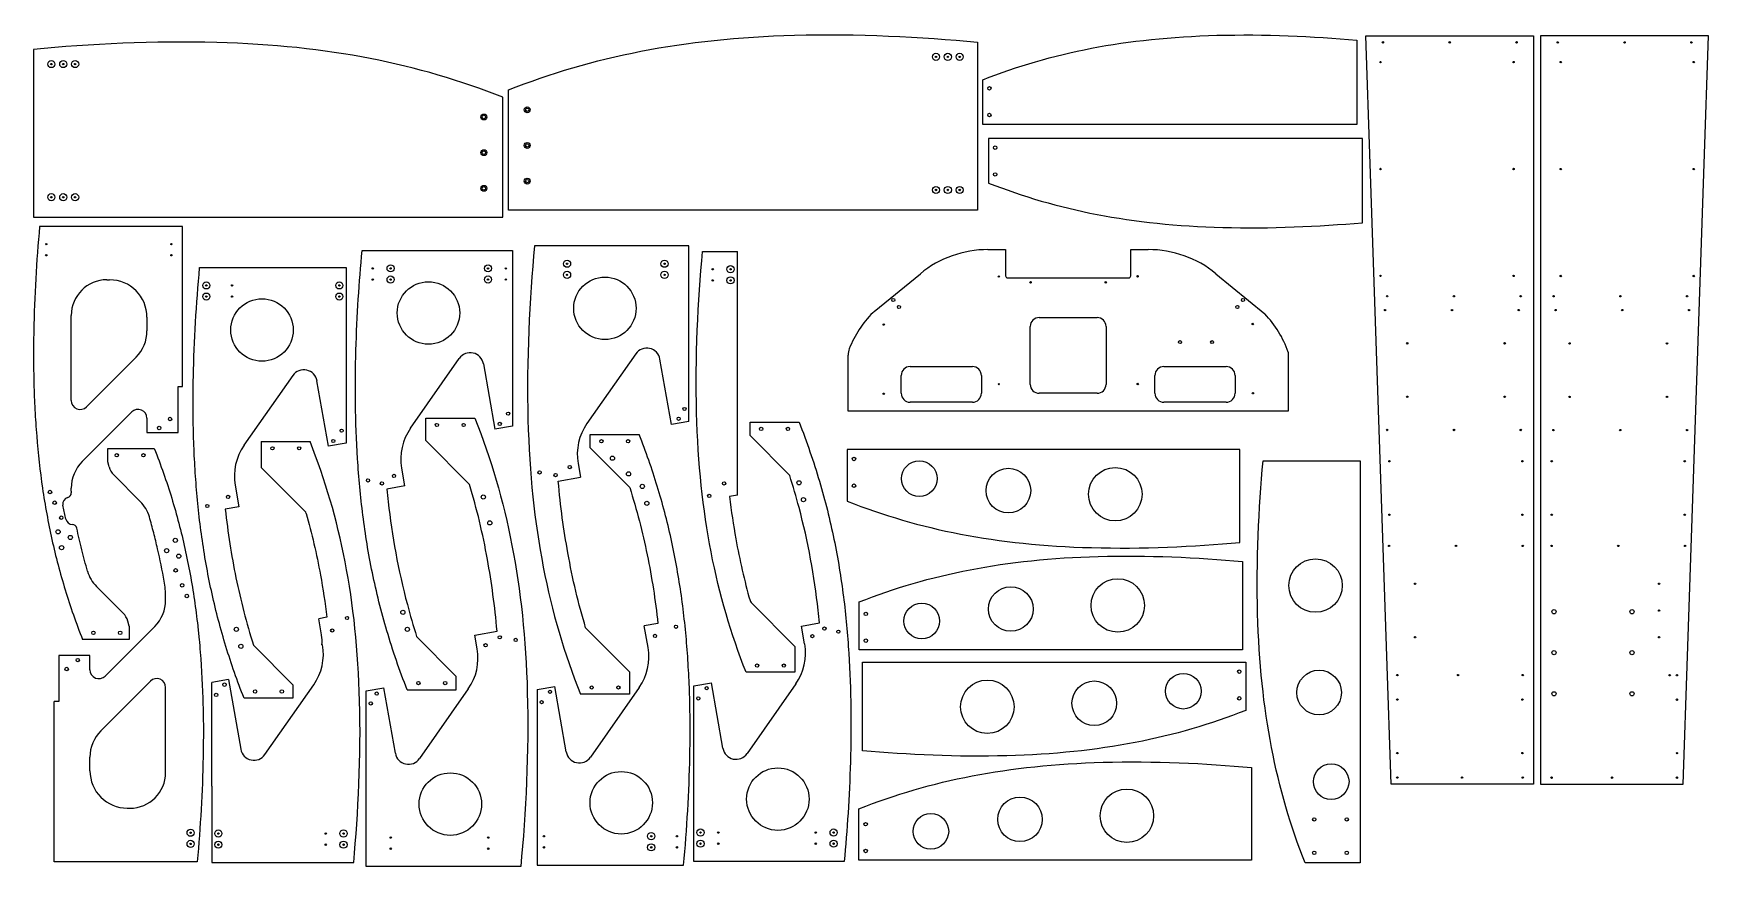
# Model space of a CAD drawing. Header units: millimetres. Extents: x 7 to 2395, y 6 to 1193.
import ezdxf

# ---------------------------------------------------------------- set-up
doc = ezdxf.new("R2010")
doc.units = ezdxf.units.MM

msp = doc.modelspace()

# ---------------------------------------------------------------- linework, layer by layer
at = {"color": 7, "linetype": 'Continuous', "lineweight": 25}
for p, q in [((6.9, 1170.4), (6.9, 931.1)), ((1352.6, 1180.7), (1352.6, 941.4)), ((1893.2, 1183.6), (1893.2, 1063.5)), ((1906.1, 1189.9), (2145.4, 1189.9)), ((1942.2, 123.1), (1906.1, 1189.9)), ((2145.4, 1189.9), (2145.4, 123.1)), ((2155.4, 1189.9), (2155.4, 123.1)), ((2394.7, 1189.9), (2155.4, 1189.9)), ((2358.6, 123.1), (2394.7, 1189.9)), ((1360.1, 1063.5), (1360.1, 1127.1)), ((675.7, 931.1), (675.7, 1102.2)), ((683.8, 941.4), (683.8, 1112.5)), ((1893.2, 1063.5), (1360.1, 1063.5)), ((1368.3, 1043.6), (1368.3, 979.9)), ((1901.4, 1043.6), (1368.3, 1043.6)), ((1901.4, 923.4), (1901.4, 1043.6)), ((1352.6, 941.4), (683.8, 941.4)), ((6.9, 931.1), (675.7, 931.1)), ((219.4, 918.2), (15.6, 918.2)), ((219.4, 842), (219.4, 918.2)), ((475.4, 883.7), (689.7, 883.7)), ((689.7, 883.7), (689.7, 633.5)), ((941.3, 890.3), (721.2, 890.3)), ((941.3, 640.2), (941.3, 890.3)), ((1367.5, 885.1), (1392.5, 885.1)), ((1392.5, 885.1), (1392.5, 847.9)), ((1571.1, 847.9), (1571.1, 885.1)), ((1571.1, 885.1), (1596.1, 885.1)), ((960.6, 882.5), (1010.4, 882.5)), ((1010.4, 535.1), (1010.4, 882.5)), ((111.5, 842), (115.3, 842)), ((219.4, 690), (219.4, 842)), ((243.7, 859.4), (452.4, 859.4)), ((452.4, 859.4), (452.4, 609.2)), ((1205.3, 797), (1271.1, 850.7)), ((1395.7, 844.8), (1567.9, 844.8)), ((1692.5, 850.7), (1762.1, 793.3)), ((60.7, 669.9), (60.7, 791.2)), ((168.6, 788.7), (168.6, 769.3)), ((1440.5, 788.3), (1523.1, 788.3)), ((1427.8, 693), (1427.8, 775.6)), ((1535.8, 775.6), (1535.8, 693)), ((153, 731.6), (82.3, 660.9)), ((544.3, 630.5), (613.9, 729.9)), ((648.2, 722.3), (664.7, 629.1)), ((865.5, 736.6), (795.9, 637.2)), ((916.3, 635.7), (899.8, 729)), ((1168.1, 654.9), (1168.1, 734.5)), ((1256.5, 718.4), (1345.4, 718.4)), ((1618.2, 718.4), (1707.1, 718.4)), ((1795.5, 739), (1795.5, 654.9)), ((376.6, 705.6), (306.9, 606.2)), ((427.4, 604.8), (410.9, 698)), ((1243.8, 680.3), (1243.8, 705.7)), ((1358.1, 705.7), (1358.1, 680.3)), ((1605.5, 680.3), (1605.5, 705.7)), ((1719.8, 705.7), (1719.8, 680.3)), ((213.1, 690), (219.4, 690)), ((213.1, 624.6), (213.1, 690)), ((1523.1, 680.3), (1440.5, 680.3)), ((76.3, 583), (146.9, 653.7)), ((566, 613), (566.1, 644.7)), ((566.1, 644.7), (636.1, 644.7)), ((1795.5, 654.9), (1168.1, 654.9)), ((1345.4, 667.6), (1256.5, 667.6)), ((1707.1, 667.6), (1618.2, 667.6)), ((168.6, 644.7), (168.6, 624.6)), ((168.6, 624.6), (213.1, 624.6)), ((689.7, 633.5), (664.7, 629.1)), ((800.5, 602.4), (800.6, 621.4)), ((800.6, 621.4), (870.3, 621.4)), ((941.3, 640.2), (916.3, 635.7)), ((1028.3, 620), (1028.4, 639)), ((1028.4, 639), (1098.2, 639)), ((112.7, 582.5), (112.8, 601.6)), ((112.8, 601.6), (179.1, 601.6)), ((331.6, 611.4), (331.5, 574.7)), ((331.6, 611.4), (401.2, 611.4)), ((452.4, 609.2), (427.4, 604.8)), ((628.6, 550.1), (566, 613)), ((856.8, 545.9), (800.5, 602.4)), ((1084.9, 563.2), (1028.3, 620)), ((1167, 600), (1167, 526.5)), ((1726.8, 600), (1167, 600)), ((1726.8, 467.7), (1726.8, 600)), ((114.6, 575.5), (112.7, 582.5)), ((331.5, 574.7), (394, 512)), ((536.1, 548.3), (531.7, 573.6)), ((783.2, 580.2), (786.7, 560.8)), ((1759.7, 584.1), (1898, 584.1)), ((1898, 584.1), (1898, 11)), ((159.1, 526.1), (121.2, 564)), ((294.3, 549.2), (299.8, 518.5)), ((754.9, 555.2), (786.7, 560.8)), ((60.7, 541), (60.7, 545.3)), ((536.1, 548.3), (510.5, 543.8)), ((1010.4, 535.1), (999, 533.1)), ((53, 501), (48.9, 520.7)), ((299.8, 518.5), (280.3, 515)), ((1730.3, 440.7), (1730.3, 314.5)), ((134.7, 367), (96.8, 404.9)), ((195.2, 385.7), (195.2, 390.1)), ((1029.9, 382.2), (1092.4, 319.5)), ((1183.9, 314.5), (1183.9, 383)), ((425, 361.1), (413.5, 359.1)), ((417.6, 335.9), (413.5, 359.1)), ((179.6, 348), (108.9, 277.4)), ((143.1, 348.6), (141.3, 355.6)), ((143.1, 348.6), (143.1, 329.5)), ((635.9, 335.6), (667.7, 341.2)), ((639.3, 316.1), (635.9, 335.6)), ((794, 346.2), (856.6, 283.4)), ((897, 352.3), (877.5, 348.8)), ((882.9, 318.1), (877.5, 348.8)), ((1101.8, 348.5), (1127.4, 353)), ((1106.2, 323.2), (1101.8, 348.5)), ((143.1, 329.5), (76.8, 329.5)), ((320.5, 321.4), (376.7, 264.9)), ((419, 321.9), (418.1, 321.7)), ((609.6, 276.8), (553, 333.6)), ((1092.4, 319.5), (1092.3, 282.8)), ((1730.3, 314.5), (1183.9, 314.5)), ((42.8, 306.5), (42.8, 241)), ((87.3, 306.5), (42.8, 306.5)), ((87.3, 286.3), (87.3, 306.5)), ((1188.8, 297.1), (1735.2, 297.1)), ((1188.8, 170.8), (1188.8, 297.1)), ((1735.2, 297.1), (1735.2, 228.5)), ((102.9, 199.5), (173.5, 270.1)), ((284.8, 272.5), (260.9, 268.3)), ((260.9, 120.6), (260.9, 268.3)), ((284.8, 272.5), (302.3, 173.1)), ((336.7, 165.5), (406.3, 264.9)), ((376.7, 264.9), (376.7, 245.9)), ((609.6, 257.8), (609.6, 276.8)), ((856.6, 283.4), (856.5, 251.6)), ((948.2, 263.3), (973.2, 267.7)), ((948.2, 13.1), (948.2, 263.3)), ((989.7, 174.5), (973.2, 267.7)), ((1092.3, 282.8), (1022.7, 282.8)), ((1093.6, 266.3), (1024, 166.9)), ((36.5, 12.8), (36.5, 241)), ((42.8, 241), (36.5, 241)), ((195.2, 139.8), (195.2, 261.1)), ((376.7, 245.9), (307, 245.9)), ((481.3, 256.2), (506.3, 260.6)), ((481.3, 6), (481.3, 256.2)), ((522.8, 167.4), (506.3, 260.6)), ((539.7, 257.8), (609.6, 257.8)), ((626.7, 259.2), (557.1, 159.8)), ((724.9, 258.1), (749.9, 262.5)), ((724.9, 258.1), (724.9, 7.9)), ((766.3, 169.3), (749.9, 262.5)), ((856.5, 251.6), (786.5, 251.6)), ((870.3, 261.1), (800.7, 161.7)), ((87.3, 142.4), (87.3, 161.7)), ((1743.3, 147.1), (1743.3, 14.8)), ((260.9, 120.6), (260.9, 11.7)), ((2145.4, 123.1), (1942.2, 123.1)), ((2155.4, 123.1), (2358.6, 123.1)), ((140.6, 89), (144.4, 89)), ((1183.6, 14.8), (1183.6, 88.3)), ((240.3, 12.8), (36.5, 12.8)), ((260.9, 11.7), (463.3, 11.7)), ((701.4, 6), (481.3, 6)), ((724.9, 7.9), (933.6, 7.9)), ((1162.5, 13.1), (948.2, 13.1)), ((1743.3, 14.8), (1183.6, 14.8)), ((1898, 11), (1819.6, 11))]:
    msp.add_line(p, q, dxfattribs=at)
for centre, radius in [((1930.5, 1180.4), 0.992), ((2025.7, 1180.4), 0.992), ((2121, 1180.4), 0.992), ((2179.8, 1180.3), 0.992), ((2275, 1180.3), 0.992), ((2370.3, 1180.3), 0.992), ((32.3, 1149.4), 5.08), ((32.3, 1149.4), 0.992), ((49.3, 1149.4), 5.08), ((49.3, 1149.4), 0.992), ((66.2, 1149.4), 5.08), ((66.2, 1149.4), 0.992), ((1293.4, 1159.7), 5.08), ((1293.4, 1159.7), 0.992), ((1310.3, 1159.7), 5.08), ((1310.3, 1159.7), 0.992), ((1327.2, 1159.7), 5.08), ((1327.2, 1159.7), 0.992), ((1927.1, 1152.3), 0.992), ((2116.8, 1152.3), 0.992), ((2184, 1152.2), 0.992), ((2373.7, 1152.2), 0.992), ((1369.6, 1114.9), 2.46), ((648.9, 1074), 4.22), ((648.9, 1074), 2.46), ((710.7, 1084.3), 4.22), ((710.7, 1084.3), 2.46), ((1369.6, 1076.8), 2.46), ((648.9, 1023.2), 4.22), ((710.7, 1033.5), 4.22), ((710.7, 1033.5), 2.46), ((1377.8, 1030.3), 2.46), ((648.9, 1023.2), 2.46), ((710.7, 982.7), 4.22), ((710.7, 982.7), 2.46), ((1377.8, 992.2), 2.46), ((1927.1, 999.9), 0.992), ((2116.8, 999.9), 0.992), ((2184, 999.8), 0.992), ((2373.7, 999.8), 0.992), ((32.3, 959.7), 5.08), ((32.3, 959.7), 0.992), ((49.3, 959.7), 5.08), ((49.3, 959.7), 0.992), ((66.2, 959.7), 5.08), ((66.2, 959.7), 0.992), ((648.9, 972.4), 4.22), ((648.9, 972.4), 2.46), ((1293.4, 970), 5.08), ((1293.4, 970), 0.992), ((1310.3, 970), 5.08), ((1310.3, 970), 0.992), ((1327.2, 970), 5.08), ((1327.2, 970), 0.992), ((25.1, 892.8), 0.992), ((203.5, 892.8), 0.992), ((25.1, 877), 0.992), ((203.5, 877), 0.992), ((515.9, 858.3), 5.08), ((654.8, 858.3), 5.08), ((767.5, 864.9), 5.08), ((767.5, 864.9), 0.992), ((906.4, 864.9), 5.08), ((906.4, 864.9), 0.992), ((1000.5, 857.1), 5.08), ((253.2, 834), 5.08), ((442.9, 834), 5.08), ((490.5, 858.3), 0.992), ((490.5, 842.4), 0.992), ((515.9, 842.4), 5.08), ((515.9, 858.3), 0.992), ((515.9, 842.4), 0.992), ((569.9, 794.8), 44.5), ((654.8, 842.4), 5.08), ((654.8, 858.3), 0.992), ((654.8, 842.4), 0.992), ((680.2, 858.3), 0.992), ((680.2, 842.4), 0.992), ((767.5, 849.1), 5.08), ((767.5, 849.1), 0.992), ((821.4, 801.4), 44.5), ((906.4, 849.1), 5.08), ((906.4, 849.1), 0.992), ((975.1, 857.1), 0.992), ((975.1, 841.2), 0.992), ((1000.5, 841.2), 5.08), ((1000.5, 857.1), 0.992), ((1000.5, 841.2), 0.992), ((1383, 846.7), 0.992), ((1428.2, 838.4), 0.992), ((1535.4, 838.4), 0.992), ((1580.7, 847), 0.992), ((1927.1, 847.5), 0.992), ((2116.8, 847.5), 0.992), ((2184, 847.4), 0.992), ((2373.7, 847.4), 0.992), ((253.2, 818.1), 5.08), ((253.2, 834), 0.992), ((253.2, 818.1), 0.992), ((332.6, 770.5), 44.5), ((289.9, 834), 0.992), ((289.9, 818.1), 0.992), ((442.9, 818.1), 5.08), ((442.9, 834), 0.992), ((442.9, 818.1), 0.992), ((1232.6, 813.2), 2.15), ((1731, 813.2), 2.15), ((1936.6, 818.6), 0.992), ((2031.7, 818.6), 0.992), ((2126.9, 818.6), 0.992), ((2173.9, 818.6), 0.992), ((2269.1, 818.6), 0.992), ((2364.2, 818.6), 0.992), ((1240.6, 803.3), 2.15), ((1723, 803.3), 2.15), ((1933.7, 798.8), 0.992), ((2029, 798.8), 0.992), ((2124.2, 798.8), 0.992), ((2176.6, 798.8), 0.992), ((2271.8, 798.8), 0.992), ((2367.1, 798.8), 0.992), ((1219, 778.3), 0.992), ((1744.9, 779), 0.992), ((1641.3, 753.2), 2.15), ((1687.1, 753.2), 2.15), ((1965.2, 751.5), 0.992), ((2104.1, 751.5), 0.992), ((2196.7, 751.4), 0.992), ((2335.5, 751.4), 0.992), ((1383, 693.3), 0.992), ((1581.1, 693.5), 0.992), ((1219, 679.6), 0.992), ((1745.2, 680.3), 0.992), ((1965.2, 675.3), 0.992), ((2104.1, 675.3), 0.992), ((2196.7, 675.2), 0.992), ((2335.5, 675.2), 0.992), ((201.6, 643.6), 2.46), ((683.4, 651.3), 2.29), ((926.5, 644), 2.29), ((934.9, 658), 2.29), ((186, 630.9), 2.46), ((446.1, 627.1), 2.29), ((581.9, 635.2), 2.29), ((620, 635.2), 2.29), ((671.5, 636.7), 2.29), ((1044.2, 629.5), 2.41), ((1082.3, 629.5), 2.41), ((1936.6, 628), 0.992), ((2031.9, 628), 0.992), ((2127.1, 628), 0.992), ((2173.7, 627.9), 0.992), ((2268.9, 627.9), 0.992), ((2364.2, 627.9), 0.992), ((347.5, 601.9), 2.29), ((385.6, 601.9), 2.29), ((434.2, 612.4), 2.29), ((816.4, 611.9), 2.41), ((854.5, 611.9), 2.41), ((125.5, 592), 2.41), ((163.6, 592), 2.41), ((771.3, 575.1), 2.29), ((832.2, 587.8), 2.98), ((1176.6, 586.7), 2.46), ((1269.6, 558.7), 25.4), ((1396.6, 541.6), 31.8), ((1549, 536.5), 38.1), ((1939.8, 583.5), 0.992), ((2129.5, 583.5), 0.992), ((2171.3, 583.4), 0.992), ((2360.9, 583.4), 0.992), ((483.7, 556.1), 2.29), ((503.5, 551.8), 2.29), ((520.7, 562.6), 2.29), ((728.3, 567.5), 2.29), ((751.1, 563.7), 2.29), ((855.1, 565.5), 2.98), ((874.7, 547.6), 2.98), ((991.3, 551.9), 2.29), ((1098.1, 552.8), 2.98), ((1176.6, 548.6), 2.46), ((30.4, 539.6), 2.46), ((37.1, 524.4), 2.46), ((284.3, 532.7), 2.29), ((648.1, 532.5), 2.98), ((881.2, 523.4), 2.98), ((970.2, 534.1), 2.29), ((1104.5, 528.7), 2.98), ((46.4, 503), 2.46), ((254.6, 519.7), 2.29), ((1939.8, 507.3), 0.992), ((2129.5, 507.3), 0.992), ((2171.3, 507.2), 0.992), ((2360.9, 507.2), 0.992), ((41.9, 482.9), 2.98), ((59.3, 474.9), 2.98), ((657.3, 495.6), 2.98), ((46.9, 460.4), 2.98), ((196.6, 456.1), 2.98), ((209, 470.7), 2.98), ((1939.4, 462.9), 0.992), ((2034.7, 462.9), 0.992), ((2129.9, 462.9), 0.992), ((2170.9, 462.8), 0.992), ((2266.1, 462.8), 0.992), ((2361.4, 462.8), 0.992), ((209.5, 428), 2.46), ((214, 448.2), 2.98), ((1834.5, 406.3), 38.1), ((218.8, 406.7), 2.46), ((1552.5, 378), 38.1), ((1976.5, 408.9), 0.992), ((2324.3, 408.8), 0.992), ((225.5, 391.4), 2.46), ((1400.1, 372.9), 31.8), ((453.8, 360.1), 2.29), ((533.4, 368.1), 2.98), ((1193.4, 365.9), 2.46), ((1273.1, 355.8), 25.4), ((2174.5, 369), 2.98), ((2285.6, 369), 2.98), ((2324.3, 370.7), 0.992), ((92.3, 339), 2.41), ((130.4, 339), 2.41), ((296.1, 343.9), 2.98), ((432.7, 342.3), 2.29), ((539.8, 344), 2.98), ((671.5, 332.6), 2.29), ((892.9, 334.6), 2.29), ((922.7, 347.6), 2.29), ((1117.2, 334.2), 2.29), ((1134.4, 345), 2.29), ((1154.2, 340.7), 2.29), ((302.5, 319.7), 2.98), ((651.3, 321.3), 2.29), ((694.3, 328.9), 2.29), ((1193.4, 327.8), 2.46), ((1976.5, 332.7), 0.992), ((2174.5, 310.6), 2.98), ((2285.6, 310.6), 2.98), ((2324.3, 332.6), 0.992), ((54.2, 287.4), 2.46), ((69.9, 300.1), 2.46), ((1038.4, 292.3), 2.29), ((1076.5, 292.3), 2.29), ((279.1, 265.1), 2.46), ((555.6, 267.3), 2.41), ((593.7, 267.3), 2.41), ((802.6, 261.1), 2.29), ((840.7, 261.1), 2.29), ((1366.6, 233.6), 38.1), ((1519, 238.6), 31.8), ((1646, 255.8), 25.4), ((1725.7, 283.7), 2.46), ((1839.6, 253.9), 31.8), ((1951.1, 278.7), 0.992), ((2037.8, 278.7), 0.992), ((2129.9, 278.7), 0.992), ((2339.3, 278.6), 0.992), ((2349.7, 278.6), 0.992), ((267.2, 250.5), 2.46), ((322.8, 255.4), 2.41), ((360.9, 255.4), 2.41), ((487.7, 238.4), 2.29), ((496.1, 252.4), 2.29), ((731.2, 240.2), 2.29), ((743.1, 254.9), 2.29), ((954.6, 245.5), 2.29), ((966.5, 260.1), 2.29), ((1725.7, 245.6), 2.46), ((1951.1, 243.8), 0.992), ((2129.5, 243.8), 0.992), ((2174.5, 252.1), 2.98), ((2285.6, 252.1), 2.98), ((2349.7, 243.7), 0.992), ((1951.1, 167.6), 0.992), ((2129.5, 167.6), 0.992), ((2349.7, 167.5), 0.992), ((1068, 102), 44.5), ((1856.8, 126.9), 25.4), ((601.1, 94.9), 44.5), ((844.7, 96.8), 44.5), ((1951.1, 132.7), 0.992), ((2043.5, 132.7), 0.992), ((2129.9, 132.7), 0.992), ((2170.9, 132.6), 0.992), ((2257.3, 132.6), 0.992), ((2349.7, 132.6), 0.992), ((1413.1, 73.2), 31.7), ((1565.5, 78.3), 38.1), ((1286.1, 56.1), 25.4), ((1832.7, 73.1), 2.41), ((1879, 73.1), 2.41), ((230.8, 54.1), 5.08), ((230.8, 54.1), 0.992), ((270.4, 53), 5.08), ((270.4, 53), 0.992), ((423.4, 53), 0.992), ((448.8, 53), 5.08), ((448.8, 53), 0.992), ((516.2, 47.3), 0.992), ((655.1, 47.3), 0.992), ((734.4, 49.2), 0.992), ((887.4, 49.2), 5.08), ((887.4, 49.2), 0.992), ((924.1, 49.2), 0.992), ((957.7, 54.4), 5.08), ((957.7, 54.4), 0.992), ((983.1, 54.4), 0.992), ((1122, 54.4), 0.992), ((1147.4, 54.4), 5.08), ((1147.4, 54.4), 0.992), ((1193.1, 66.2), 2.46), ((230.8, 38.2), 5.08), ((230.8, 38.2), 0.992), ((270.4, 37.1), 5.08), ((270.4, 37.1), 0.992), ((423.4, 37.1), 0.992), ((448.8, 37.1), 5.08), ((448.8, 37.1), 0.992), ((516.2, 31.4), 0.992), ((655.1, 31.4), 0.992), ((734.4, 33.3), 0.992), ((887.4, 33.3), 5.08), ((887.4, 33.3), 0.992), ((924.1, 33.3), 0.992), ((957.7, 38.5), 5.08), ((957.7, 38.5), 0.992), ((983.1, 38.5), 0.992), ((1122, 38.5), 0.992), ((1147.4, 38.5), 5.08), ((1147.4, 38.5), 0.992), ((1193.1, 28.1), 2.46), ((1832.7, 25.5), 2.41), ((1879, 25.5), 2.41)]:
    msp.add_circle(centre, radius, dxfattribs=at)
for centre, radius, start, end in [((1367.5, 732.7), 152.4, 90, 129.2296), ((1596.1, 732.7), 152.4, 50.7704, 90), ((111.5, 791.2), 50.8, 90, 180), ((115.3, 788.7), 53.3, 0, 90), ((1395.7, 847.9), 3.18, 180, 270), ((1567.9, 847.9), 3.18, 270, 360), ((1311.7, 688.1), 152.4, 135.3643, 158.5911), ((1221.4, 777.3), 25.4, 129.2312, 135.3643), ((1440.5, 775.6), 12.7, 90, 180), ((1523.1, 775.6), 12.7, 0, 90), ((1651.9, 688.1), 152.4, 19.5244, 43.6628), ((115.3, 769.3), 53.3, 315, 0), ((881.1, 725.6), 19.1, 10.006, 145.006), ((1193.5, 734.5), 25.4, 158.5911, 180), ((629.5, 719), 19.1, 10.006, 145.006), ((1256.5, 705.7), 12.7, 90, 180), ((1345.4, 705.7), 12.7, 0, 90), ((1618.2, 705.7), 12.7, 90, 180), ((1707.1, 705.7), 12.7, 0, 90), ((392.2, 694.7), 19.1, 10.006, 145.006), ((1440.5, 693), 12.7, 180, 270), ((1523.1, 693), 12.7, 270, 0), ((73.4, 669.9), 12.7, 180, 315), ((1256.5, 680.3), 12.7, 180, 270), ((1345.4, 680.3), 12.7, 270, 0), ((1618.2, 680.3), 12.7, 180, 270), ((1707.1, 680.3), 12.7, 270, 360), ((155.9, 644.7), 12.7, 0, 135), ((606.7, 586.8), 76.2, 145.006, 190), ((858.3, 593.5), 76.2, 145.006, 190), ((369.4, 562.5), 76.2, 145.006, 190.006), ((114, 545.3), 53.3, 135, 180), ((139.2, 582), 25.4, 194.8847, 225), ((58.2, 522.7), 9.53, 104.2662, 191.6381), ((54.3, 538.1), 6.35, 284.2662, 1.2506), ((187.7, 541), 127, 180, 181.2506), ((123.2, 490.2), 50.8, 15.9749, 45), ((389.5, 507.5), 6.35, 15.7674, 44.8847), ((62.3, 502.9), 9.53, 191.6381, 270.11), ((62.4, 487), 6.35, 12.0007, 90.11), ((132.7, 440.8), 50.8, 195.9749, 225), ((68.2, 390.1), 127, 0, 10.1692), ((141.9, 385.7), 53.3, 315, 0), ((1034.4, 386.7), 6.35, 195.7674, 224.8847), ((116.7, 349), 25.4, 14.8847, 45), ((367.6, 327), 50.8, 353.9873, 10.006), ((343.9, 308.6), 76.2, 325.006, 10.006), ((564.3, 302.9), 76.2, 325.006, 10), ((807.9, 304.8), 76.2, 325.006, 10.006), ((1031.2, 310), 76.2, 325.006, 10), ((100, 286.3), 12.7, 180, 315), ((182.5, 261.1), 12.7, 360, 135), ((140.6, 161.7), 53.3, 135, 180), ((321.1, 176.4), 19.1, 190.006, 325.006), ((541.5, 170.7), 19.1, 190.006, 325.006), ((785.1, 172.6), 19.1, 190.006, 325.006), ((1008.4, 177.8), 19.1, 190.006, 325.006), ((140.6, 142.4), 53.3, 180, 270), ((144.4, 139.8), 50.8, 270, 0)]:
    msp.add_arc(centre, radius, start, end, dxfattribs=at)
for points, knots in [([(675.7, 1102.2), (555.7, 1149.7), (427.9, 1175.8), (178.8, 1182.6), (86.8, 1178), (6.9, 1170.4)], [-64.53987, -64.53987, -64.53987, -64.53987, -29.021553, -29.021553, -9.17981, -9.17981, -9.17981, -9.17981]), ([(683.8, 1112.5), (803.9, 1160), (931.7, 1186.2), (1180.8, 1193), (1272.8, 1188.3), (1352.6, 1180.7)], [-64.53987, -64.53987, -64.53987, -64.53987, -29.021553, -29.021553, -9.17981, -9.17981, -9.17981, -9.17981]), ([(1360.1, 1127.1), (1458.4, 1165.7), (1563.3, 1186.9), (1761.6, 1192.2), (1831.1, 1189.1), (1893.2, 1183.6)], [-53.134969, -53.134969, -53.134969, -53.134969, -24.085694, -24.085694, -9.034569, -9.034569, -9.034569, -9.034569]), ([(1368.3, 979.9), (1466.6, 941.4), (1571.5, 920.2), (1769.8, 914.8), (1839.3, 918), (1901.4, 923.4)], [-53.134969, -53.134969, -53.134969, -53.134969, -24.085694, -24.085694, -9.034569, -9.034569, -9.034569, -9.034569]), ([(15.6, 918.2), (13.3, 893.3), (11.4, 868.5), (8.6, 818.7), (7.7, 793.8), (7, 756.4), (6.9, 744), (6.9, 719), (7.1, 706.6), (7.7, 681.6), (8.2, 669.2), (9.2, 650.5), (9.6, 644.2), (10.4, 631.8), (10.9, 625.5), (13.4, 594.4), (16.1, 569.6), (23.3, 520.5), (27.8, 496.1), (38.5, 447.8), (44.8, 423.8), (55.7, 388.2), (59.6, 376.4), (67.8, 352.9), (72.2, 341.1), (76.8, 329.5)], [0, 0, 0, 0, 0.125, 0.125, 0.25, 0.25, 0.3125, 0.3125, 0.375, 0.375, 0.4375, 0.4375, 0.46875, 0.46875, 0.5, 0.5, 0.625, 0.625, 0.75, 0.75, 0.875, 0.875, 0.9375, 0.9375, 1, 1, 1, 1]), ([(539.7, 257.8), (534.1, 271.8), (528.9, 285.8), (519.3, 313.7), (514.8, 327.7), (502.5, 369.4), (495.6, 397.1), (484.3, 452), (479.9, 479.3), (473, 533.5), (470.5, 560.4), (467.1, 613.4), (466.2, 639.7), (465.5, 691.3), (465.8, 716.7), (467.3, 766.5), (468.4, 790.9), (471.4, 838.3), (473.3, 861.4), (475.4, 883.7)], [0, 0, 0, 0, 0.0625, 0.0625, 0.125, 0.125, 0.25, 0.25, 0.375, 0.375, 0.5, 0.5, 0.625, 0.625, 0.75, 0.75, 0.875, 0.875, 1, 1, 1, 1]), ([(721.2, 890.3), (713.9, 814.2), (709.5, 727), (715.9, 489.3), (740.9, 366.7), (786.5, 251.6)], [-62.015801, -62.015801, -62.015801, -62.015801, -43.191445, -43.191445, -9.154069, -9.154069, -9.154069, -9.154069]), ([(1022.7, 282.8), (979.7, 391.7), (956.1, 507.7), (950.1, 730.8), (954, 811.5), (960.6, 882.5)], [-58.730363, -58.730363, -58.730363, -58.730363, -26.539832, -26.539832, -9.112492, -9.112492, -9.112492, -9.112492]), ([(307, 245.9), (302.2, 258), (297.6, 270.2), (289, 294.8), (285, 307.1), (273.6, 344.2), (267, 369.2), (255.9, 419.5), (251.3, 444.9), (243.8, 496), (241, 521.7), (238.4, 554.1), (237.9, 560.6), (237.1, 573.6), (236.7, 580.1), (235.7, 599.6), (235.2, 612.6), (234.6, 638.6), (234.4, 651.6), (234.3, 677.6), (234.5, 690.6), (235.2, 729.6), (236.3, 755.6), (239.3, 807.5), (241.3, 833.5), (243.7, 859.4)], [0, 0, 0, 0, 0.0625, 0.0625, 0.125, 0.125, 0.25, 0.25, 0.375, 0.375, 0.5, 0.5, 0.53125, 0.53125, 0.5625, 0.5625, 0.625, 0.625, 0.6875, 0.6875, 0.75, 0.75, 0.875, 0.875, 1, 1, 1, 1]), ([(636.1, 644.7), (681.6, 529.7), (706.7, 407.1), (713.1, 169.4), (708.7, 82.1), (701.4, 6)], [-62.015801, -62.015801, -62.015801, -62.015801, -27.978425, -27.978425, -9.154069, -9.154069, -9.154069, -9.154069]), ([(933.6, 7.9), (936, 33.8), (938, 59.8), (941, 111.7), (942, 137.7), (942.8, 176.7), (942.9, 189.7), (942.9, 215.7), (942.7, 228.7), (942.1, 254.7), (941.6, 267.8), (940.2, 293.8), (939.4, 306.8), (936.3, 345.6), (933.4, 371.3), (926, 422.4), (921.4, 447.8), (910.2, 498.1), (903.7, 523.1), (892.3, 560.2), (888.3, 572.5), (879.7, 597.1), (875.1, 609.3), (870.3, 621.4)], [0, 0, 0, 0, 0.125, 0.125, 0.25, 0.25, 0.3125, 0.3125, 0.375, 0.375, 0.4375, 0.4375, 0.5, 0.5, 0.625, 0.625, 0.75, 0.75, 0.875, 0.875, 0.9375, 0.9375, 1, 1, 1, 1]), ([(1098.2, 639), (1103.8, 625), (1109, 611), (1118.6, 583.1), (1123.1, 569.1), (1135.4, 527.4), (1142.3, 499.8), (1153.6, 444.8), (1158, 417.5), (1165, 363.3), (1167.4, 336.5), (1170.8, 283.4), (1171.7, 257.1), (1172.4, 205.5), (1172.1, 180.1), (1170.7, 130.3), (1169.5, 105.9), (1166.5, 58.5), (1164.6, 35.4), (1162.5, 13.1)], [0, 0, 0, 0, 0.0625, 0.0625, 0.125, 0.125, 0.25, 0.25, 0.375, 0.375, 0.5, 0.5, 0.625, 0.625, 0.75, 0.75, 0.875, 0.875, 1, 1, 1, 1]), ([(179.1, 601.6), (183.7, 589.9), (188.1, 578.2), (196.3, 554.7), (200.2, 542.9), (211.1, 507.2), (217.4, 483.2), (228.1, 434.8), (232.6, 410.4), (238, 373.4), (239.6, 361.1), (241.3, 345.6), (241.6, 342.5), (242.3, 336.2), (242.6, 333.1), (243.5, 323.8), (244, 317.6), (246.5, 286.4), (247.8, 261.6), (248.8, 224.2), (249, 211.8), (249, 186.9), (248.9, 174.5), (248.2, 137.2), (247.2, 112.3), (244.4, 62.6), (242.6, 37.7), (240.3, 12.8)], [0, 0, 0, 0, 0.0625, 0.0625, 0.125, 0.125, 0.25, 0.25, 0.375, 0.375, 0.4375, 0.4375, 0.453125, 0.453125, 0.46875, 0.46875, 0.5, 0.5, 0.625, 0.625, 0.6875, 0.6875, 0.75, 0.75, 0.875, 0.875, 1, 1, 1, 1]), ([(463.3, 11.7), (469.9, 82.6), (473.9, 163.3), (467.8, 386.5), (444.2, 502.5), (401.2, 611.4)], [-58.730363, -58.730363, -58.730363, -58.730363, -41.303023, -41.303023, -9.112492, -9.112492, -9.112492, -9.112492]), ([(1819.6, 11), (1778.4, 115.7), (1755.7, 227.2), (1750, 440.4), (1753.6, 516.7), (1759.7, 584.1)], [-56.493858, -56.493858, -56.493858, -56.493858, -25.561069, -25.561069, -9.082441, -9.082441, -9.082441, -9.082441]), ([(667.7, 341.2), (664.5, 377), (659.9, 410.9), (654, 443.5), (647.3, 480.6), (638.8, 515.9), (628.6, 550.1)], [34.962726, 34.962726, 34.962726, 34.962726, 43.828946, 43.828946, 43.828946, 53.916701, 53.916701, 53.916701, 53.916701]), ([(794, 346.2), (783.8, 380.4), (775.3, 415.7), (768.6, 452.8), (762.7, 485.4), (758.1, 519.4), (754.9, 555.2)], [34.962726, 34.962726, 34.962726, 34.962726, 45.05048, 45.05048, 45.05048, 53.916701, 53.916701, 53.916701, 53.916701]), ([(1127.4, 353), (1126.8, 359), (1126.2, 365.1), (1125.5, 371.1), (1119.9, 419.5), (1111.2, 468.4), (1098.2, 517.7), (1094.1, 532.8), (1089.7, 548), (1084.9, 563.2)], [-0.3701501, -0.3701501, -0.3701501, -0.3701501, -0.3465978, -0.3465978, -0.3465978, -0.1585837, -0.1585837, -0.1585837, -0.1008488, -0.1008488, -0.1008488, -0.1008488]), ([(510.5, 543.8), (511.1, 537.8), (511.8, 531.7), (512.5, 525.7), (518, 477.3), (526.7, 428.4), (539.8, 379.1), (543.8, 364), (548.2, 348.8), (553, 333.6)], [-0.3701501, -0.3701501, -0.3701501, -0.3701501, -0.3465978, -0.3465978, -0.3465978, -0.1585837, -0.1585837, -0.1585837, -0.1008488, -0.1008488, -0.1008488, -0.1008488]), ([(856.8, 545.9), (861.8, 530.1), (866.4, 514.2), (874.7, 482.3), (878.4, 466.2), (885.1, 433.9), (888, 417.7), (893, 385.1), (895.2, 368.7), (897, 352.3)], [0, 0, 0, 0, 0.25, 0.25, 0.5, 0.5, 0.75, 0.75, 1, 1, 1, 1]), ([(999, 533.1), (1001.5, 512.5), (1004.5, 492.5), (1008, 473), (1013.6, 442.5), (1020.3, 413.3), (1028.3, 385)], [36.269579, 36.269579, 36.269579, 36.269579, 41.574535, 41.574535, 41.574535, 49.883772, 49.883772, 49.883772, 49.883772]), ([(1167, 526.5), (1269.5, 486.2), (1378.9, 464), (1587.1, 458.4), (1661.2, 461.8), (1726.8, 467.7)], [-55.371603, -55.371603, -55.371603, -55.371603, -25.069927, -25.069927, -9.066769, -9.066769, -9.066769, -9.066769]), ([(193.2, 412.5), (190.5, 428), (187.3, 443.3), (182, 466.3), (180.2, 473.9), (176.2, 489.1), (174.2, 496.7), (172, 504.2)], [0, 0, 0, 0, 0.5, 0.5, 0.75, 0.75, 1, 1, 1, 1]), ([(280.3, 515), (282.1, 498.6), (284.2, 482.2), (289.3, 449.6), (292.2, 433.4), (298.8, 401.1), (302.6, 385), (310.9, 353.1), (315.4, 337.2), (320.5, 321.4)], [0, 0, 0, 0, 0.25, 0.25, 0.5, 0.5, 0.75, 0.75, 1, 1, 1, 1]), ([(395.6, 509.2), (403.6, 480.9), (410.4, 451.6), (415.9, 421.1), (419.4, 401.7), (422.5, 381.7), (425, 361.1)], [36.269579, 36.269579, 36.269579, 36.269579, 44.578815, 44.578815, 44.578815, 49.883772, 49.883772, 49.883772, 49.883772]), ([(83.9, 426.9), (81, 437), (78.2, 447.2), (73.1, 467.7), (70.8, 478), (68.6, 488.3)], [0, 0, 0, 0, 0.5, 0.5, 1, 1, 1, 1]), ([(1183.9, 383), (1284.3, 422.5), (1391.4, 444.2), (1594.6, 449.7), (1666.5, 446.4), (1730.3, 440.7)], [-54.249351, -54.249351, -54.249351, -54.249351, -24.578782, -24.578782, -9.050681, -9.050681, -9.050681, -9.050681]), ([(1735.2, 228.5), (1634.8, 189), (1527.7, 167.3), (1324.5, 161.9), (1252.6, 165.2), (1188.8, 170.8)], [-54.249351, -54.249351, -54.249351, -54.249351, -24.578782, -24.578782, -9.050681, -9.050681, -9.050681, -9.050681]), ([(1183.6, 88.3), (1286.1, 128.6), (1395.4, 150.8), (1603.7, 156.4), (1677.7, 153), (1743.3, 147.1)], [-55.371603, -55.371603, -55.371603, -55.371603, -25.069927, -25.069927, -9.066769, -9.066769, -9.066769, -9.066769])]:
    msp.add_open_spline(points, degree=3, knots=knots, dxfattribs=at)

doc.saveas('drawing.dxf')
